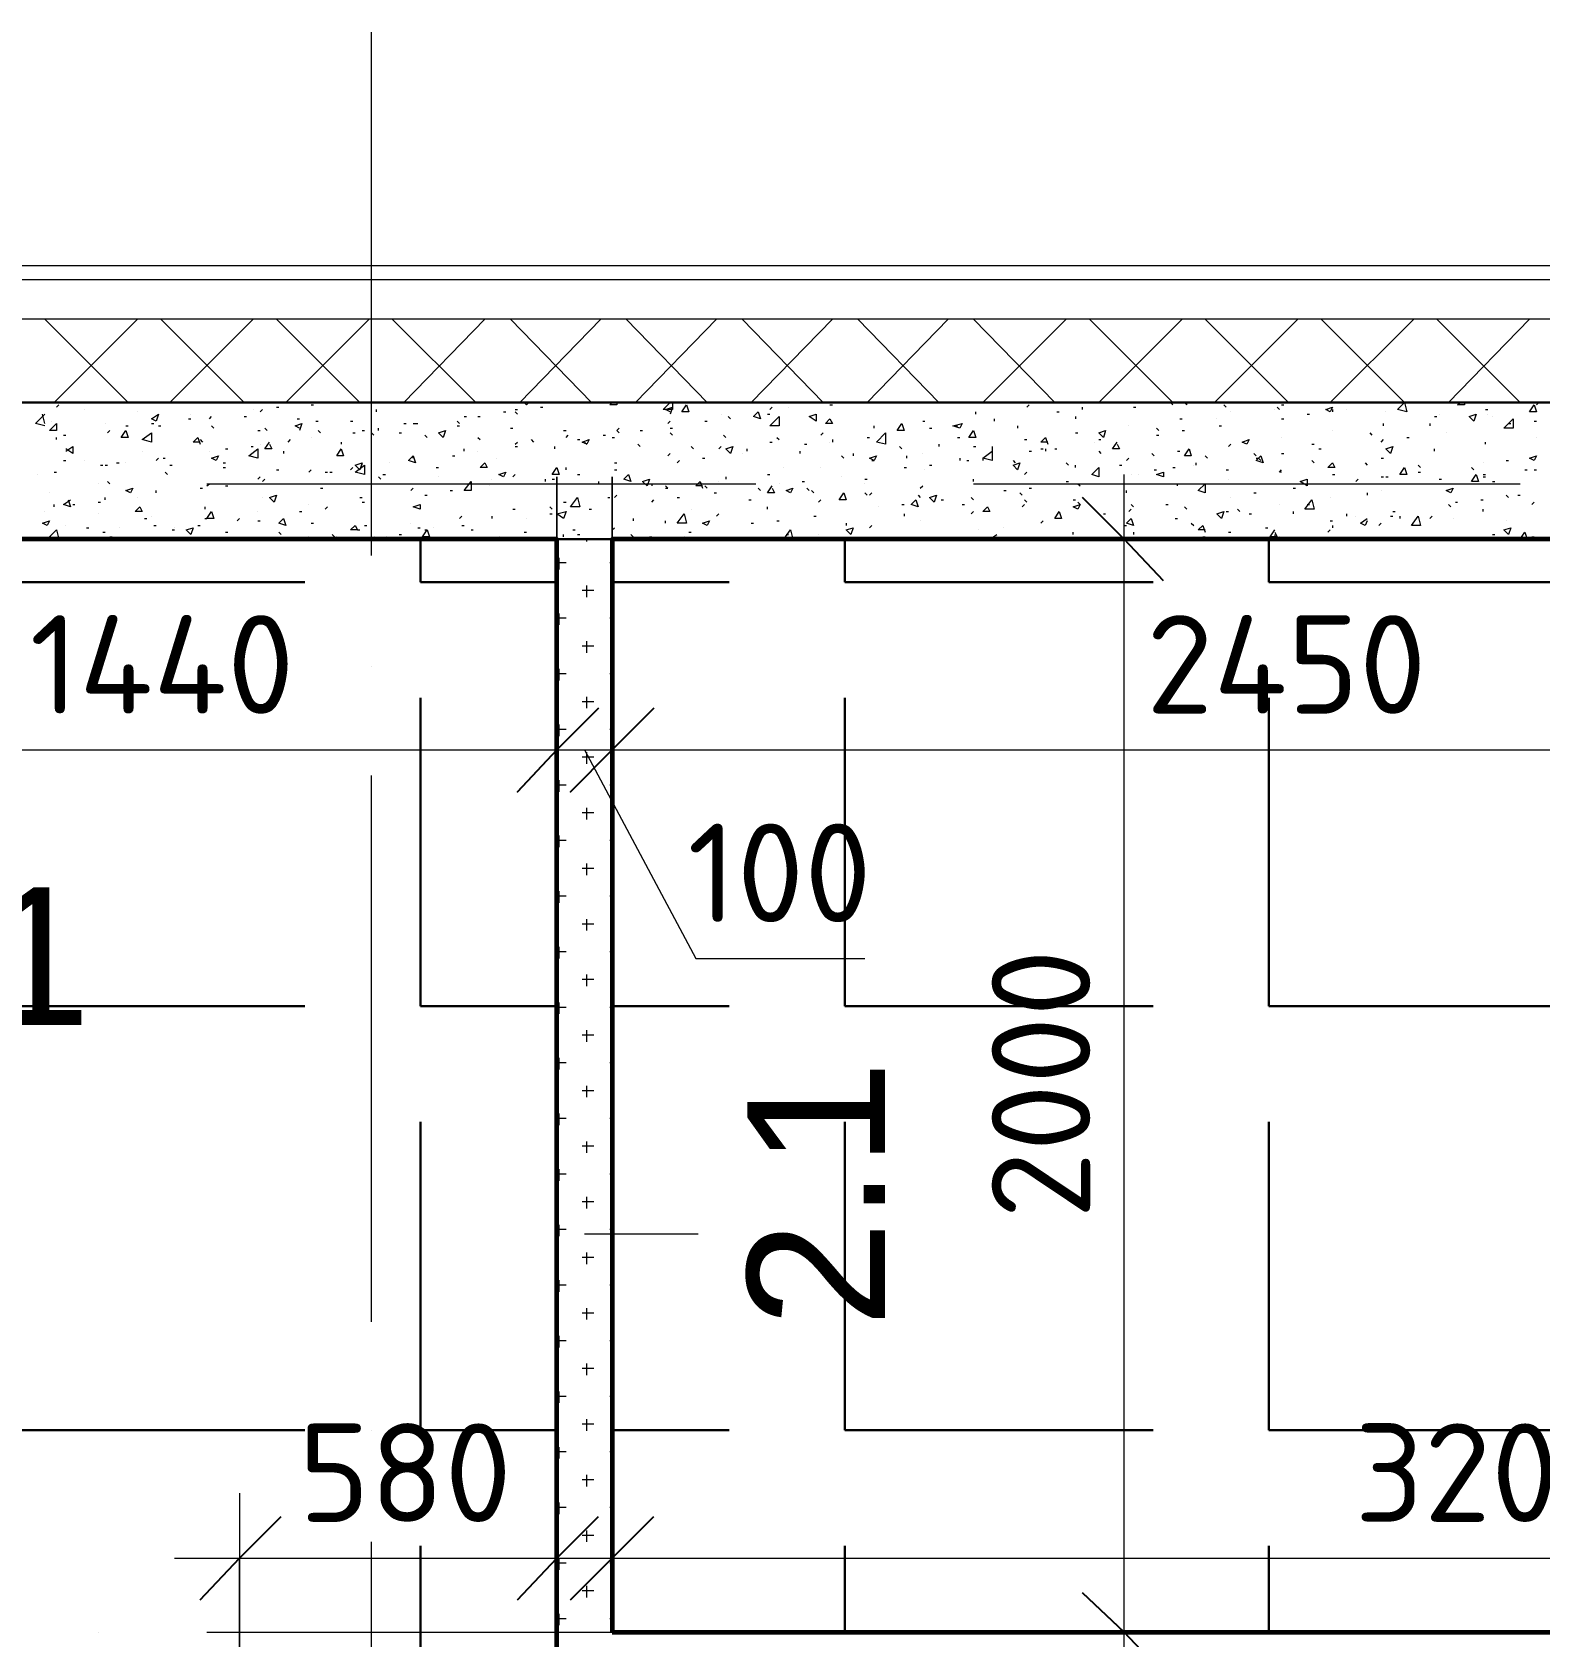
# Model space of a CAD drawing. Header units: millimetres. Extents: x -84737 to 172119, y -43083 to 59399.
# Drawn here: x 46586 to 49342, y 54672 to 57605 of the extents above; entities that cross this region are included whole.
import ezdxf

# ---------------------------------------------------------------- set-up
doc = ezdxf.new("R2010")
doc.units = ezdxf.units.MM
for name, color, linetype, lineweight in [('10) Плитка КР-3 300х300', 40, 'Continuous', 30), ('14) Плитка стены СТ-5.1', 3, 'Continuous', 60), ('4) Плинтус ПЛ-3', 3, 'Continuous', 30)]:
    doc.layers.add(name, color=color, linetype=linetype, lineweight=lineweight)
for name, color, linetype in [('PDF _Марки', 7, 'Continuous'), ('PDF _Оси', 7, 'Continuous'), ('PDF _Размеры-100', 7, 'Continuous'), ('PDF _Стены', 7, 'Continuous'), ('PDF _Текст', 7, 'Continuous')]:
    doc.layers.add(name, color=color, linetype=linetype)
doc.styles.add('PDF GOSTCommon', font='arial.ttf')
doc.styles.add('PDF ISOCPEUR', font='isocpeur.ttf')

msp = doc.modelspace()

# ---------------------------------------------------------------- hatches: boundary and pattern name
at = {"layer": '10) Плитка КР-3 300х300'}
h = msp.add_hatch(dxfattribs=at)
h.set_pattern_fill('ANGLE', color=256, scale=111)
h.set_pattern_definition([(0, (0, 0), (0, 775.335), [563.88, -211.455]), (90, (0, 0), (-775.335, 5e-14), [563.88, -211.455])])
h.paths.add_polyline_path([(50846.7, 49168.5), (50486.9, 49168.5), (50486.9, 49930.4), (49758.8, 49930.4), (49758.8, 49130.4), (49225.4, 49130.4), (49225.4, 49930.4), (48107.8, 49930.4), (48107.8, 49778.1), (47307.8, 49778.1), (47307.8, 48110.2), (50846.7, 48110.2)])
h.paths.add_polyline_path([(50516.5, 54578.5), (47646.4, 54578.5), (47646.4, 53079.9), (50516.5, 53079.9)])
h.paths.add_polyline_path([(50846.7, 56678.2), (47646.4, 56678.2), (47646.4, 54680.1), (50846.7, 54680.1)])
h.paths.add_polyline_path([(47544.8, 56678.2), (42206.8, 56678.2), (42206.8, 55078), (44907.6, 55078), (44903.3, 53079.9), (46964.9, 53079.9), (46964.9, 54057.8), (47544.8, 54057.8)])
h.paths.add_polyline_path([(44806, 54976.4), (42604.7, 54976.4), (42604.7, 54079), (44806, 54079)], flags=17)
h.paths.add_polyline_path([(44806, 53976.5), (42604.7, 53976.5), (42604.7, 53079.9), (44806, 53079.9)], flags=17)

# ---------------------------------------------------------------- linework, layer by layer
for points in [[(42206.8, 56678.2), (42206.8, 55078), (44907.6, 55078), (44903.3, 53079.9), (46964.9, 53079.9), (46964.9, 54057.8), (47544.8, 54057.8), (47544.8, 56678.2)], [(47646.4, 54680.1), (50846.7, 54680.1), (50846.7, 56678.2), (47646.4, 56678.2)]]:
    msp.add_lwpolyline(points, close=True, dxfattribs=at)
at = {"layer": '14) Плитка стены СТ-5.1'}
for points in [[(42206.8, 56678.2), (42206.8, 55078), (44907.6, 55078), (44903.3, 53079.9), (46964.9, 53079.9), (46964.9, 54057.8), (47544.8, 54057.8), (47544.8, 56678.2)], [(47646.4, 54680.1), (50846.7, 54680.1), (50846.7, 56678.2), (47646.4, 56678.2)]]:
    msp.add_lwpolyline(points, close=True, dxfattribs=at)
at = {"layer": '4) Плинтус ПЛ-3'}
msp.add_lwpolyline([(46867.5, 53079.9), (46964.9, 53079.9), (46964.9, 54057.8), (47544.8, 54057.8), (47544.8, 56678.2), (45208.1, 56678.2)], dxfattribs=at)
at = {"layer": 'PDF _Марки', "lineweight": 9}
msp.add_lwpolyline([(47595.6, 55408.2), (47803.1, 55408.2)], dxfattribs=at)
at = {"layer": 'PDF _Оси', "lineweight": 9}
for points in [[(47206.2, 56648.5), (47206.2, 57605.2)], [(46706.7, 56779.7), (46706.7, 56779.7)], [(46905.6, 56779.7), (47908.9, 56779.7)], [(48107.8, 56779.7), (48107.8, 56779.7)], [(48306.8, 56779.7), (49305.8, 56779.7)], [(47206.2, 56445.3), (47206.2, 56445.3)], [(47206.2, 55247.3), (47206.2, 56246.4)], [(47206.2, 55048.4), (47206.2, 55048.4)], [(47206.2, 53846.1), (47206.2, 54845.2)], [(46706.7, 54680.1), (46706.7, 54680.1)], [(46905.6, 54680.1), (47908.9, 54680.1)], [(48107.8, 54680.1), (48107.8, 54680.1)], [(48306.8, 54680.1), (49305.8, 54680.1)]]:
    msp.add_lwpolyline(points, dxfattribs=at)
at = {"layer": 'PDF _Размеры-100', "lineweight": 9}
for points in [[(48582, 52758.2), (48582, 52978.3), (48582, 54578.5), (48582, 54680.1), (48082.4, 54680.1), (48700.5, 54680.1), (48082.4, 54680.1), (48582, 54680.1), (48582, 56796.7)], [(39387.5, 56292.9), (40183.3, 56292.9), (41529.5, 56292.9), (42007.8, 56292.9), (42206.8, 56292.9), (42807.9, 56292.9), (45208.1, 56292.9), (46105.5, 56292.9), (47544.8, 56292.9), (47646.4, 56292.9), (47646.4, 56792.4), (47646.4, 56170.2), (47646.4, 56792.4), (47646.4, 56292.9), (50216, 56292.9)], [(48700.5, 56678.2), (48082.4, 56678.2), (48582, 56678.2)], [(47595.6, 56292.9), (47798.8, 55911.9), (48107.8, 55911.9)], [(47527.9, 54815.5), (50846.7, 54815.5), (50948.3, 54815.5), (50948.3, 55315.1), (50948.3, 54697), (50948.3, 55315.1), (50948.3, 54815.5), (52468, 54815.5)], [(47544.8, 54697), (47544.8, 55315.1), (47544.8, 54815.5)], [(47646.4, 54697), (47646.4, 55315.1), (47646.4, 54815.5)], [(46964.9, 54934.1), (46964.9, 54316), (46964.9, 54815.5)], [(46846.4, 54815.5), (47667.6, 54815.5)]]:
    msp.add_lwpolyline(points, dxfattribs=at)
msp.add_lwpolyline([(47544.8, 56292.9), (47544.8, 56792.4), (47544.8, 56170.2), (47544.8, 56792.4)], close=True, dxfattribs=at)
at = {"layer": 'PDF _Размеры-100', "lineweight": 25}
for points in [[(48653.9, 56602), (48582, 56678.2), (48505.8, 56754.3)], [(46892.9, 54739.4), (46964.9, 54815.5), (47041.1, 54891.7)], [(47472.9, 54739.4), (47544.8, 54815.5), (47621, 54891.7)], [(47570.2, 54739.4), (47646.4, 54815.5), (47722.6, 54891.7)]]:
    msp.add_lwpolyline(points, dxfattribs=at)
for points in [[(47621, 56369.1), (47544.8, 56292.9), (47472.9, 56216.7), (47544.8, 56292.9)], [(47722.6, 56369.1), (47646.4, 56292.9), (47570.2, 56216.7), (47646.4, 56292.9)], [(48505.8, 54752.1), (48582, 54680.1), (48653.9, 54603.9), (48582, 54680.1)]]:
    msp.add_lwpolyline(points, close=True, dxfattribs=at)
at = {"layer": 'PDF _Стены', "lineweight": 18}
for points in [[(50097.4, 56927.9), (50994.9, 56927.9), (50994.9, 57177.7), (50986.4, 57177.7), (45216.6, 57177.7), (45208.1, 57177.7), (45208.1, 56927.9), (46105.5, 56927.9)], [(50994.9, 57152.3), (50986.4, 57152.3), (45216.6, 57152.3), (45208.1, 57152.3)], [(50994.9, 57080.3), (45208.1, 57080.3)], [(47544.8, 56678.2), (47544.8, 54057.8), (46964.9, 54057.8), (46964.9, 53079.9), (46935.3, 53079.9)], [(50846.7, 54769), (50846.7, 54680.1), (47646.4, 54680.1), (47646.4, 56678.2)]]:
    msp.add_lwpolyline(points, dxfattribs=at)
at = {"layer": 'PDF _Стены', "lineweight": 9}
for points in [[(46761.7, 56927.9), (46609.3, 57080.3)], [(46626.2, 56927.9), (46778.6, 57080.3)], [(46973.4, 56927.9), (46821, 57080.3)], [(46837.9, 56927.9), (46990.3, 57080.3)], [(47185, 56927.9), (47032.6, 57080.3)], [(47049.5, 56927.9), (47201.9, 57080.3)], [(47396.7, 56927.9), (47244.3, 57080.3)], [(47265.4, 56927.9), (47413.6, 57080.3)], [(47608.3, 56927.9), (47460.2, 57080.3)], [(47477.1, 56927.9), (47625.3, 57080.3)], [(47820, 56927.9), (47671.8, 57080.3)], [(47688.8, 56927.9), (47836.9, 57080.3)], [(48031.6, 56927.9), (47883.5, 57080.3)], [(47900.4, 56927.9), (48048.6, 57080.3)], [(48243.3, 56927.9), (48095.1, 57080.3)], [(48112.1, 56927.9), (48260.2, 57080.3)], [(48455, 56927.9), (48306.8, 57080.3)], [(48323.7, 56927.9), (48476.1, 57080.3)], [(48670.9, 56927.9), (48518.5, 57080.3)], [(48535.4, 56927.9), (48687.8, 57080.3)], [(48882.5, 56927.9), (48730.1, 57080.3)], [(48747.1, 56927.9), (48899.5, 57080.3)], [(49094.2, 56927.9), (48941.8, 57080.3)], [(48958.7, 56927.9), (49111.1, 57080.3)], [(49305.8, 56927.9), (49153.4, 57080.3)], [(49174.6, 56927.9), (49322.8, 57080.3)], [(46630.5, 56919.4), (46634.7, 56923.7)], [(46681.3, 56915.2), (46681.3, 56915.2)], [(46990.3, 56915.2), (46990.3, 56915.2)], [(47003, 56911), (47007.2, 56915.2)], [(47032.6, 56919.4), (47036.9, 56919.4)], [(47096.1, 56923.7), (47100.3, 56923.7)], [(47214.6, 56915.2), (47214.6, 56911)], [(47468.6, 56915.2), (47472.9, 56915.2)], [(47485.6, 56927.9), (47489.8, 56923.7), (47494, 56927.9)], [(47515.2, 56919.4), (47519.4, 56919.4)], [(47566, 56927.9), (47566, 56927.9)], [(47578.7, 56927.9), (47578.7, 56927.9)], [(47654.9, 56927.9), (47654.9, 56923.7), (47642.2, 56923.7), (47646.4, 56927.9)], [(47756.5, 56927.9), (47756.5, 56915.2), (47739.6, 56915.2), (47752.3, 56927.9)], [(47752.3, 56911), (47743.8, 56915.2), (47756.5, 56919.4), (47752.3, 56906.7)], [(47934.3, 56915.2), (47938.5, 56919.4)], [(47968.2, 56919.4), (47968.2, 56919.4)], [(48044.3, 56923.7), (48048.6, 56923.7)], [(48404.2, 56919.4), (48408.4, 56923.7)], [(48505.8, 56915.2), (48505.8, 56919.4)], [(48573.5, 56927.9), (48577.7, 56927.9)], [(48598.9, 56919.4), (48603.1, 56919.4)], [(48666.6, 56927.9), (48670.9, 56923.7)], [(48692, 56927.9), (48696.3, 56923.7), (48696.3, 56927.9)], [(48764, 56923.7), (48768.2, 56919.4)], [(48857.1, 56915.2), (48857.1, 56915.2)], [(48861.4, 56919.4), (48865.6, 56915.2)], [(48869.8, 56923.7), (48874.1, 56923.7)], [(48963, 56915.2), (48963, 56911)], [(48988.3, 56915.2), (48988.3, 56915.2)], [(49204.2, 56927.9), (49204.2, 56923.7), (49191.5, 56923.7), (49195.8, 56927.9)], [(49242.3, 56915.2), (49246.6, 56915.2)], [(49335.5, 56923.7), (49339.7, 56927.9)], [(46609.3, 56885.6), (46592.4, 56889.8), (46609.3, 56906.7)], [(46609.3, 56889.8), (46605.1, 56906.7)], [(46622, 56894), (46622, 56894)], [(46719.4, 56889.8), (46719.4, 56889.8)], [(46757.5, 56885.6), (46761.7, 56885.6)], [(46778.6, 56911), (46778.6, 56911)], [(46804, 56889.8), (46808.3, 56889.8)], [(46816.7, 56885.6), (46816.7, 56885.6)], [(46816.7, 56885.6), (46821, 56885.6)], [(46871.8, 56898.3), (46876, 56898.3)], [(46876, 56906.7), (46876, 56906.7)], [(46909.9, 56898.3), (46914.1, 56902.5)], [(46914.1, 56885.6), (46918.3, 56881.3)], [(46973.4, 56902.5), (46977.6, 56902.5)], [(47074.9, 56881.3), (47066.5, 56885.6), (47079.2, 56889.8), (47074.9, 56877.1)], [(47070.7, 56898.3), (47074.9, 56898.3)], [(47104.6, 56894), (47108.8, 56894)], [(47168.1, 56894), (47172.3, 56894)], [(47265.4, 56889.8), (47269.7, 56889.8)], [(47282.4, 56889.8), (47286.6, 56889.8), (47290.8, 56889.8)], [(47362.8, 56894), (47367, 56889.8)], [(47362.8, 56885.6), (47367, 56885.6)], [(47375.5, 56902.5), (47379.7, 56902.5)], [(47400.9, 56902.5), (47405.1, 56902.5)], [(47447.5, 56911), (47451.7, 56911)], [(47468.6, 56911), (47472.9, 56906.7)], [(47748, 56889.8), (47752.3, 56894)], [(47815.8, 56894), (47820, 56894)], [(47845.4, 56906.7), (47845.4, 56906.7)], [(47858.1, 56902.5), (47862.3, 56898.3)], [(47862.3, 56898.3), (47862.3, 56898.3)], [(47930.1, 56906.7), (47934.3, 56906.7)], [(48124.8, 56881.3), (48124.8, 56885.6)], [(48213.7, 56894), (48217.9, 56894)], [(48272.9, 56885.6), (48277.2, 56885.6)], [(48311, 56906.7), (48311, 56911)], [(48344.9, 56894), (48344.9, 56898.3)], [(48387.2, 56885.6), (48387.2, 56881.3)], [(48459.2, 56911), (48463.4, 56911)], [(48493.1, 56902.5), (48493.1, 56898.3)], [(48590.4, 56885.6), (48590.4, 56885.6)], [(48683.6, 56898.3), (48687.8, 56898.3)], [(48751.3, 56898.3), (48751.3, 56898.3)], [(48755.5, 56885.6), (48759.8, 56885.6)], [(48776.7, 56911), (48776.7, 56911)], [(48869.8, 56898.3), (48874.1, 56898.3)], [(48916.4, 56906.7), (48920.6, 56906.7)], [(49056.1, 56885.6), (49056.1, 56889.8)], [(49060.3, 56911), (49060.3, 56911)], [(49140.7, 56889.8), (49140.7, 56885.6)], [(49149.2, 56902.5), (49153.4, 56902.5)], [(49157.7, 56906.7), (49157.7, 56906.7)], [(49246.6, 56906.7), (49246.6, 56906.7)], [(49255, 56902.5), (49255, 56902.5)], [(49284.7, 56889.8), (49288.9, 56889.8)], [(49331.2, 56894), (49335.5, 56894)], [(46630.5, 56860.2), (46630.5, 56864.4)], [(46643.2, 56868.6), (46647.4, 56868.6)], [(46723.6, 56872.9), (46727.8, 56877.1)], [(46892.9, 56855.9), (46880.2, 56855.9), (46888.7, 56864.4), (46892.9, 56851.7)], [(46892.9, 56860.2), (46897.2, 56855.9)], [(46998.8, 56877.1), (47003, 56877.1)], [(47011.5, 56881.3), (47015.7, 56877.1)], [(47019.9, 56851.7), (47024.2, 56843.2), (47011.5, 56843.2), (47019.9, 56855.9)], [(47053.8, 56855.9), (47058, 56860.2)], [(47096.1, 56864.4), (47096.1, 56864.4)], [(47108.8, 56877.1), (47113, 56872.9)], [(47151.1, 56855.9), (47151.1, 56851.7)], [(47172.3, 56872.9), (47176.5, 56872.9)], [(47189.2, 56877.1), (47193.5, 56877.1)], [(47206.2, 56872.9), (47210.4, 56868.6)], [(47218.9, 56877.1), (47218.9, 56881.3)], [(47257, 56872.9), (47261.2, 56872.9)], [(47303.5, 56868.6), (47307.8, 56864.4)], [(47400.9, 56864.4), (47405.1, 56860.2)], [(47460.2, 56881.3), (47464.4, 56881.3)], [(47468.6, 56851.7), (47472.9, 56855.9)], [(47498.3, 56860.2), (47502.5, 56855.9)], [(47557.5, 56877.1), (47561.8, 56877.1)], [(47561.8, 56864.4), (47566, 56868.6)], [(47582.9, 56860.2), (47587.2, 56860.2)], [(47595.6, 56855.9), (47599.9, 56851.7)], [(47629.5, 56868.6), (47633.7, 56868.6)], [(47646.4, 56864.4), (47650.7, 56864.4)], [(47659.1, 56872.9), (47654.9, 56877.1), (47659.1, 56881.3)], [(47697.2, 56877.1), (47701.5, 56877.1)], [(47752.3, 56881.3), (47756.5, 56881.3)], [(47752.3, 56872.9), (47756.5, 56868.6)], [(47849.6, 56868.6), (47853.9, 56864.4)], [(47934.3, 56855.9), (47938.5, 56855.9)], [(47947, 56864.4), (47951.2, 56860.2)], [(48027.4, 56868.6), (48031.6, 56872.9)], [(48044.3, 56855.9), (48044.3, 56855.9)], [(48048.6, 56860.2), (48048.6, 56855.9)], [(48112.1, 56864.4), (48116.3, 56864.4)], [(48226.4, 56881.3), (48230.6, 56881.3)], [(48277.2, 56864.4), (48281.4, 56864.4)], [(48399.9, 56860.2), (48404.2, 56860.2)], [(48442.3, 56855.9), (48429.6, 56855.9), (48438, 56864.4), (48442.3, 56851.7)], [(48493.1, 56872.9), (48497.3, 56872.9)], [(48526.9, 56855.9), (48526.9, 56855.9)], [(48535.4, 56860.2), (48539.6, 56860.2)], [(48569.3, 56851.7), (48573.5, 56843.2), (48560.8, 56843.2), (48569.3, 56855.9)], [(48641.2, 56881.3), (48645.5, 56877.1)], [(48641.2, 56868.6), (48645.5, 56868.6)], [(48687.8, 56877.1), (48692, 56877.1)], [(48869.8, 56864.4), (48869.8, 56864.4)], [(48963, 56877.1), (48963, 56877.1)], [(49030.7, 56872.9), (49034.9, 56868.6)], [(49051.8, 56855.9), (49056.1, 56860.2)], [(49098.4, 56864.4), (49102.6, 56864.4)], [(49170.4, 56872.9), (49170.4, 56872.9)], [(49242.3, 56851.7), (49242.3, 56855.9)], [(49335.5, 56864.4), (49335.5, 56864.4)], [(46647.4, 56839), (46660.1, 56847.5), (46660.1, 56834.8), (46647.4, 56843.2)], [(46787.1, 56839), (46787.1, 56839)], [(46812.5, 56822.1), (46816.7, 56826.3)], [(46825.2, 56826.3), (46829.4, 56826.3)], [(46909.9, 56839), (46909.9, 56839)], [(46939.5, 56843.2), (46943.7, 56843.2)], [(46986.1, 56847.5), (46990.3, 56847.5)], [(47003, 56851.7), (47003, 56851.7)], [(47045.3, 56839), (47045.3, 56834.8)], [(47282.4, 56826.3), (47282.4, 56830.5)], [(47354.3, 56830.5), (47358.6, 56830.5)], [(47375.5, 56839), (47375.5, 56843.2)], [(47400.9, 56839), (47400.9, 56839)], [(47434.8, 56826.3), (47434.8, 56826.3)], [(47468.6, 56847.5), (47472.9, 56847.5)], [(47540.6, 56847.5), (47540.6, 56843.2)], [(47693, 56851.7), (47697.2, 56847.5)], [(47748, 56830.5), (47752.3, 56834.8)], [(47790.4, 56847.5), (47794.6, 56843.2)], [(47811.5, 56826.3), (47815.8, 56826.3)], [(47841.2, 56843.2), (47845.4, 56847.5)], [(47883.5, 56834.8), (47883.5, 56834.8)], [(47892, 56843.2), (47892, 56839)], [(47989.3, 56839), (47989.3, 56834.8)], [(47997.8, 56851.7), (48002, 56851.7)], [(48065.5, 56830.5), (48069.7, 56826.3)], [(48086.7, 56834.8), (48086.7, 56830.5)], [(48171.3, 56847.5), (48175.6, 56843.2)], [(48184, 56830.5), (48184, 56826.3)], [(48213.7, 56834.8), (48213.7, 56834.8)], [(48243.3, 56851.7), (48243.3, 56847.5)], [(48281.4, 56826.3), (48281.4, 56822.1)], [(48306.8, 56847.5), (48311, 56847.5)], [(48340.7, 56847.5), (48340.7, 56843.2), (48340.7, 56822.1), (48323.7, 56826.3), (48340.7, 56839)], [(48323.7, 56826.3), (48323.7, 56822.1)], [(48408.4, 56839), (48412.6, 56839)], [(48429.6, 56843.2), (48433.8, 56843.2)], [(48438, 56843.2), (48438, 56839)], [(48455, 56843.2), (48459.2, 56843.2)], [(48535.4, 56839), (48539.6, 56834.8)], [(48586.2, 56822.1), (48590.4, 56826.3)], [(48632.8, 56834.8), (48637, 56830.5)], [(48679.3, 56839), (48683.6, 56839)], [(48730.1, 56830.5), (48734.4, 56826.3)], [(48772.5, 56847.5), (48776.7, 56851.7)], [(48819, 56834.8), (48823.3, 56830.5)], [(48823.3, 56826.3), (48827.5, 56826.3), (48831.7, 56822.1)], [(48869.8, 56834.8), (48874.1, 56834.8)], [(48924.9, 56851.7), (48929.1, 56851.7)], [(48937.6, 56843.2), (48941.8, 56843.2)], [(49051.8, 56826.3), (49056.1, 56826.3)], [(49149.2, 56839), (49149.2, 56843.2)], [(46596.6, 56796.7), (46596.6, 56796.7)], [(46626.2, 56800.9), (46630.5, 56800.9)], [(46643.2, 56822.1), (46647.4, 56822.1)], [(46681.3, 56822.1), (46681.3, 56822.1)], [(46710.9, 56813.6), (46715.1, 56813.6)], [(46719.4, 56813.6), (46723.6, 56813.6)], [(46740.5, 56817.8), (46744.8, 56817.8)], [(46757.5, 56817.8), (46757.5, 56817.8)], [(46829.4, 56800.9), (46833.7, 56796.7)], [(46837.9, 56813.6), (46842.1, 56813.6)], [(46935.3, 56817.8), (46939.5, 56817.8)], [(46935.3, 56809.4), (46939.5, 56809.4)], [(47032.6, 56805.1), (47036.9, 56805.1)], [(47091.9, 56800.9), (47096.1, 56805.1)], [(47121.5, 56800.9), (47125.7, 56800.9)], [(47130, 56800.9), (47134.2, 56800.9)], [(47168.1, 56805.1), (47172.3, 56809.4)], [(47189.2, 56813.6), (47189.2, 56817.8)], [(47227.3, 56796.7), (47231.6, 56796.7)], [(47240, 56817.8), (47240, 56817.8)], [(47324.7, 56809.4), (47328.9, 56809.4)], [(47464.4, 56792.4), (47468.6, 56796.7)], [(47561.8, 56805.1), (47561.8, 56809.4)], [(47582.9, 56796.7), (47587.2, 56796.7)], [(47650.7, 56817.8), (47654.9, 56817.8)], [(47650.7, 56805.1), (47654.9, 56805.1)], [(47765, 56817.8), (47769.2, 56822.1)], [(47930.1, 56796.7), (47934.3, 56796.7)], [(47959.7, 56809.4), (47959.7, 56809.4)], [(48027.4, 56809.4), (48027.4, 56809.4)], [(48120.5, 56822.1), (48124.8, 56822.1)], [(48179.8, 56809.4), (48184, 56809.4)], [(48217.9, 56805.1), (48217.9, 56805.1)], [(48226.4, 56813.6), (48230.6, 56813.6)], [(48294.1, 56822.1), (48298.3, 56822.1)], [(48378.8, 56822.1), (48383, 56817.8)], [(48399.9, 56796.7), (48404.2, 56800.9)], [(48476.1, 56817.8), (48480.4, 56813.6)], [(48493.1, 56809.4), (48493.1, 56813.6)], [(48573.5, 56813.6), (48577.7, 56813.6)], [(48594.7, 56796.7), (48594.7, 56796.7)], [(48607.4, 56796.7), (48607.4, 56796.7)], [(48637, 56805.1), (48641.2, 56805.1)], [(48670.9, 56809.4), (48675.1, 56809.4)], [(48709, 56813.6), (48709, 56813.6)], [(48713.2, 56817.8), (48713.2, 56813.6)], [(48768.2, 56805.1), (48772.5, 56805.1)], [(48869.8, 56800.9), (48865.6, 56800.9), (48869.8, 56805.1)], [(48924.9, 56822.1), (48929.1, 56817.8)], [(48958.7, 56813.6), (48963, 56817.8)], [(48963, 56796.7), (48967.2, 56796.7)], [(49022.2, 56817.8), (49026.4, 56813.6)], [(49119.6, 56813.6), (49123.8, 56809.4)], [(49119.6, 56800.9), (49123.8, 56800.9)], [(49216.9, 56809.4), (49221.2, 56805.1)], [(49238.1, 56817.8), (49238.1, 56817.8)], [(49238.1, 56796.7), (49242.3, 56796.7)], [(49280.4, 56822.1), (49284.7, 56822.1)], [(49314.3, 56805.1), (49318.5, 56805.1)], [(49331.2, 56805.1), (49335.5, 56805.1)], [(46723.6, 56784), (46727.8, 56779.7)], [(46812.5, 56762.8), (46812.5, 56767)], [(46892.9, 56771.3), (46897.2, 56771.3)], [(46905.6, 56775.5), (46909.9, 56779.7)], [(46939.5, 56775.5), (46943.7, 56775.5)], [(46998.8, 56788.2), (47003, 56792.4)], [(47007.2, 56784), (47011.5, 56788.2)], [(47113, 56771.3), (47117.3, 56771.3)], [(47218.9, 56792.4), (47223.1, 56788.2)], [(47278.1, 56767), (47282.4, 56771.3)], [(47328.9, 56792.4), (47328.9, 56792.4)], [(47350.1, 56767), (47354.3, 56767)], [(47371.3, 56779.7), (47375.5, 56779.7)], [(47422.1, 56775.5), (47422.1, 56775.5)], [(47426.3, 56788.2), (47426.3, 56788.2)], [(47523.7, 56788.2), (47523.7, 56784)], [(47536.4, 56788.2), (47540.6, 56788.2)], [(47621, 56784), (47621, 56779.7)], [(47718.4, 56779.7), (47718.4, 56775.5)], [(47743.8, 56771.3), (47748, 56771.3), (47743.8, 56775.5)], [(47811.5, 56775.5), (47798.8, 56775.5), (47807.3, 56784), (47811.5, 56771.3)], [(47815.8, 56775.5), (47820, 56771.3)], [(47841.2, 56784), (47841.2, 56784)], [(47853.9, 56792.4), (47853.9, 56788.2)], [(47913.1, 56771.3), (47917.4, 56767)], [(47938.5, 56771.3), (47942.8, 56762.8), (47930.1, 56762.8), (47938.5, 56775.5)], [(47951.2, 56779.7), (47951.2, 56779.7)], [(47993.6, 56784), (47997.8, 56784)], [(48002, 56771.3), (48006.3, 56767)], [(48010.5, 56767), (48014.7, 56762.8)], [(48065.5, 56792.4), (48065.5, 56792.4)], [(48107.8, 56788.2), (48112.1, 56788.2)], [(48209.4, 56771.3), (48213.7, 56775.5)], [(48306.8, 56784), (48306.8, 56788.2)], [(48361.8, 56767), (48366.1, 56767)], [(48408.4, 56771.3), (48412.6, 56771.3)], [(48476.1, 56784), (48480.4, 56784)], [(48497.3, 56779.7), (48501.5, 56775.5)], [(48586.2, 56762.8), (48586.2, 56767)], [(48679.3, 56775.5), (48679.3, 56779.7)], [(48772.5, 56788.2), (48772.5, 56788.2)], [(48891, 56771.3), (48895.2, 56771.3)], [(49005.3, 56784), (49009.5, 56788.2)], [(49051.8, 56792.4), (49056.1, 56792.4)], [(49051.8, 56767), (49051.8, 56767)], [(49060.3, 56792.4), (49064.5, 56792.4)], [(49132.3, 56779.7), (49132.3, 56779.7)], [(49145, 56779.7), (49149.2, 56779.7)], [(49157.7, 56788.2), (49161.9, 56788.2)], [(49238.1, 56792.4), (49242.3, 56792.4)], [(49255, 56784), (49259.3, 56784)], [(46617.8, 56762.8), (46617.8, 56762.8)], [(46626.2, 56737.4), (46626.2, 56741.6)], [(46651.6, 56750.1), (46655.9, 56737.4), (46643.2, 56741.6), (46655.9, 56750.1)], [(46660.1, 56741.6), (46664.3, 56741.6)], [(46706.7, 56745.9), (46710.9, 56745.9)], [(46719.4, 56750.1), (46719.4, 56754.3)], [(46778.6, 56754.3), (46778.6, 56754.3)], [(46901.4, 56737.4), (46901.4, 56733.2)], [(47007.2, 56754.3), (47007.2, 56754.3)], [(47091.9, 56741.6), (47091.9, 56741.6)], [(47121.5, 56733.2), (47125.7, 56737.4)], [(47185, 56754.3), (47189.2, 56754.3)], [(47189.2, 56745.9), (47193.5, 56745.9)], [(47303.5, 56758.6), (47307.8, 56758.6)], [(47532.1, 56737.4), (47536.4, 56733.2)], [(47557.5, 56745.9), (47561.8, 56745.9)], [(47638, 56754.3), (47642.2, 56754.3)], [(47650.7, 56754.3), (47654.9, 56758.6)], [(47718.4, 56745.9), (47722.6, 56750.1)], [(47765, 56754.3), (47769.2, 56754.3)], [(47832.7, 56762.8), (47836.9, 56762.8)], [(47896.2, 56750.1), (47900.4, 56750.1)], [(47930.1, 56733.2), (47930.1, 56737.4)], [(48023.2, 56745.9), (48027.4, 56750.1)], [(48107.8, 56762.8), (48112.1, 56758.6)], [(48116.3, 56758.6), (48120.5, 56762.8)], [(48133.2, 56737.4), (48133.2, 56737.4)], [(48175.6, 56741.6), (48179.8, 56741.6)], [(48205.2, 56758.6), (48209.4, 56754.3)], [(48247.5, 56750.1), (48251.8, 56750.1)], [(48285.6, 56741.6), (48289.9, 56741.6)], [(48302.6, 56754.3), (48306.8, 56750.1)], [(48391.5, 56762.8), (48395.7, 56758.6)], [(48395.7, 56737.4), (48399.9, 56741.6)], [(48399.9, 56750.1), (48404.2, 56745.9)], [(48488.8, 56750.1), (48493.1, 56750.1)], [(48497.3, 56745.9), (48501.5, 56741.6)], [(48594.7, 56741.6), (48598.9, 56737.4)], [(48658.2, 56741.6), (48662.4, 56741.6)], [(48692, 56737.4), (48696.3, 56733.2)], [(48776.7, 56754.3), (48776.7, 56754.3)], [(48819, 56762.8), (48823.3, 56762.8)], [(48865.6, 56741.6), (48865.6, 56741.6)], [(48916.4, 56741.6), (48920.6, 56741.6)], [(48958.7, 56754.3), (48958.7, 56754.3)], [(49026.4, 56762.8), (49026.4, 56758.6)], [(49174.6, 56741.6), (49178.8, 56737.4)], [(49187.3, 56745.9), (49191.5, 56745.9)], [(49233.9, 56750.1), (49238.1, 56750.1)], [(49280.4, 56758.6), (49284.7, 56754.3)], [(49301.6, 56758.6), (49305.8, 56758.6)], [(49327, 56741.6), (49331.2, 56745.9)], [(46609.3, 56728.9), (46609.3, 56728.9)], [(46706.7, 56724.7), (46706.7, 56724.7)], [(46791.3, 56716.2), (46795.6, 56716.2)], [(46804, 56720.5), (46804, 56720.5)], [(46901.4, 56716.2), (46905.6, 56716.2)], [(46905.6, 56716.2), (46905.6, 56716.2)], [(46960.7, 56712), (46964.9, 56716.2)], [(46998.8, 56728.9), (46998.8, 56728.9)], [(46998.8, 56712), (47003, 56712)], [(47074.9, 56728.9), (47079.2, 56728.9)], [(47096.1, 56707.8), (47100.3, 56707.8)], [(47278.1, 56707.8), (47278.1, 56707.8)], [(47367, 56716.2), (47371.3, 56720.5)], [(47426.3, 56720.5), (47426.3, 56716.2)], [(47464.4, 56733.2), (47468.6, 56733.2)], [(47489.8, 56716.2), (47489.8, 56716.2)], [(47532.1, 56724.7), (47536.4, 56724.7)], [(47604.1, 56733.2), (47608.3, 56733.2)], [(47684.5, 56716.2), (47684.5, 56712)], [(47743.8, 56707.8), (47743.8, 56712)], [(47790.4, 56733.2), (47790.4, 56733.2)], [(47836.9, 56720.5), (47841.2, 56724.7)], [(47900.4, 56707.8), (47904.7, 56707.8)], [(47947, 56712), (47951.2, 56712)], [(48014.7, 56720.5), (48018.9, 56720.5)], [(48074, 56707.8), (48074, 56703.5)], [(48179.8, 56724.7), (48179.8, 56720.5)], [(48209.4, 56712), (48209.4, 56712)], [(48302.6, 56724.7), (48306.8, 56728.9)], [(48429.6, 56707.8), (48433.8, 56712)], [(48543.9, 56724.7), (48548.1, 56724.7)], [(48590.4, 56728.9), (48594.7, 56733.2)], [(48675.1, 56716.2), (48679.3, 56716.2)], [(48704.7, 56707.8), (48709, 56703.5)], [(48768.2, 56728.9), (48772.5, 56728.9)], [(48789.4, 56733.2), (48793.6, 56728.9)], [(48810.6, 56724.7), (48814.8, 56724.7)], [(48891, 56728.9), (48891, 56724.7)], [(48958.7, 56712), (48963, 56712)], [(48988.3, 56724.7), (48988.3, 56720.5)], [(49005.3, 56720.5), (49005.3, 56720.5)], [(49026.4, 56712), (49022.2, 56703.5), (49013.7, 56707.8), (49026.4, 56716.2)], [(49047.6, 56703.5), (49051.8, 56707.8)], [(49068.8, 56720.5), (49073, 56720.5)], [(49073, 56728.9), (49077.2, 56728.9)], [(49085.7, 56720.5), (49085.7, 56716.2)], [(49140.7, 56716.2), (49145, 56720.5)], [(49183.1, 56716.2), (49183.1, 56716.2)], [(49238.1, 56728.9), (49238.1, 56733.2)], [(49280.4, 56712), (49280.4, 56712)], [(46622, 56678.2), (46626.2, 56678.2)], [(46647.4, 56703.5), (46647.4, 56703.5)], [(46685.5, 56699.3), (46689.7, 56699.3)], [(46715.1, 56690.9), (46719.4, 56690.9)], [(46727.8, 56682.4), (46732.1, 56682.4)], [(46744.8, 56699.3), (46744.8, 56699.3)], [(46808.3, 56703.5), (46812.5, 56703.5)], [(46842.1, 56695.1), (46846.4, 56695.1)], [(46846.4, 56699.3), (46846.4, 56699.3)], [(46888.7, 56703.5), (46892.9, 56703.5)], [(46939.5, 56690.9), (46943.7, 56690.9)], [(47036.9, 56690.9), (47041.1, 56686.6)], [(47087.6, 56678.2), (47091.9, 56682.4)], [(47130, 56678.2), (47142.7, 56682.4), (47142.7, 56678.2)], [(47130, 56678.2), (47130, 56678.2)], [(47134.2, 56686.6), (47138.4, 56682.4)], [(47180.8, 56695.1), (47185, 56695.1)], [(47193.5, 56703.5), (47197.7, 56703.5)], [(47210.4, 56682.4), (47214.6, 56678.2)], [(47231.6, 56682.4), (47235.8, 56678.2)], [(47257, 56686.6), (47261.2, 56686.6)], [(47290.8, 56699.3), (47295.1, 56699.3)], [(47303.5, 56695.1), (47307.8, 56695.1)], [(47320.5, 56699.3), (47320.5, 56699.3)], [(47371.3, 56703.5), (47375.5, 56703.5)], [(47388.2, 56695.1), (47392.4, 56695.1)], [(47439, 56678.2), (47439, 56682.4), (47443.2, 56678.2)], [(47468.6, 56678.2), (47468.6, 56678.2)], [(47485.6, 56690.9), (47489.8, 56690.9)], [(47557.5, 56682.4), (47557.5, 56686.6)], [(47574.5, 56695.1), (47578.7, 56695.1)], [(47582.9, 56686.6), (47587.2, 56686.6)], [(47599.9, 56673.9), (47599.9, 56678.2)], [(47646.4, 56695.1), (47650.7, 56699.3)], [(47680.3, 56686.6), (47684.5, 56682.4)], [(47714.2, 56682.4), (47718.4, 56682.4)], [(47777.7, 56682.4), (47781.9, 56678.2)], [(47786.1, 56690.9), (47790.4, 56690.9)], [(47959.7, 56678.2), (47972.4, 56695.1), (47976.6, 56678.2)], [(47963.9, 56686.6), (47968.2, 56686.6)], [(48023.2, 56686.6), (48023.2, 56686.6)], [(48116.3, 56699.3), (48120.5, 56703.5)], [(48196.7, 56678.2), (48201, 56678.2)], [(48315.3, 56695.1), (48315.3, 56695.1)], [(48336.4, 56678.2), (48349.1, 56686.6)], [(48336.4, 56678.2), (48336.4, 56678.2)], [(48344.9, 56678.2), (48349.1, 56682.4)], [(48361.8, 56699.3), (48361.8, 56699.3)], [(48395.7, 56678.2), (48395.7, 56678.2)], [(48488.8, 56686.6), (48488.8, 56690.9)], [(48582, 56703.5), (48586.2, 56703.5)], [(48598.9, 56690.9), (48598.9, 56686.6)], [(48730.1, 56695.1), (48717.4, 56695.1), (48725.9, 56703.5), (48730.1, 56690.9)], [(48725.9, 56682.4), (48730.1, 56682.4)], [(48772.5, 56690.9), (48776.7, 56690.9)], [(48840.2, 56699.3), (48844.4, 56699.3)], [(48857.1, 56690.9), (48861.4, 56682.4), (48848.7, 56682.4), (48857.1, 56695.1)], [(48857.1, 56686.6), (48857.1, 56682.4)], [(48861.4, 56678.2), (48865.6, 56682.4)], [(48954.5, 56690.9), (48958.7, 56695.1)], [(48963, 56703.5), (48963, 56699.3)], [(49255, 56686.6), (49259.3, 56686.6)], [(49305.8, 56678.2), (49314.3, 56690.9), (49318.5, 56678.2)], [(49327, 56682.4), (49331.2, 56682.4)], [(47544.8, 56635.8), (47561.8, 56635.8)], [(47549.1, 56623.1), (47549.1, 56644.3)], [(47642.2, 56635.8), (47646.4, 56635.8)], [(47599.9, 56572.3), (47599.9, 56593.5)], [(47591.4, 56585), (47612.6, 56585)], [(47544.8, 56534.2), (47561.8, 56534.2)], [(47549.1, 56521.5), (47549.1, 56542.7)], [(47642.2, 56534.2), (47646.4, 56534.2)], [(47591.4, 56483.4), (47612.6, 56483.4)], [(47599.9, 56470.7), (47599.9, 56491.9)], [(47544.8, 56432.6), (47561.8, 56432.6)], [(47549.1, 56419.9), (47549.1, 56441.1)], [(47642.2, 56432.6), (47646.4, 56432.6)], [(47599.9, 56369.1), (47599.9, 56390.3)], [(47591.4, 56381.8), (47612.6, 56381.8)], [(47544.8, 56331), (47561.8, 56331)], [(47549.1, 56318.3), (47549.1, 56339.5)], [(47642.2, 56331), (47646.4, 56331)], [(47591.4, 56280.2), (47612.6, 56280.2)], [(47599.9, 56267.5), (47599.9, 56288.7)], [(47549.1, 56216.7), (47549.1, 56237.9)], [(47544.8, 56229.4), (47561.8, 56229.4)], [(47642.2, 56229.4), (47646.4, 56229.4)], [(47591.4, 56178.6), (47612.6, 56178.6)], [(47599.9, 56165.9), (47599.9, 56187.1)], [(47544.8, 56127.8), (47561.8, 56127.8)], [(47549.1, 56115.1), (47549.1, 56136.3)], [(47642.2, 56127.8), (47646.4, 56127.8)], [(47591.4, 56077), (47612.6, 56077)], [(47599.9, 56064.3), (47599.9, 56085.5)], [(47549.1, 56013.5), (47549.1, 56034.7)], [(47544.8, 56026.2), (47561.8, 56026.2)], [(47642.2, 56026.2), (47646.4, 56026.2)], [(47591.4, 55975.4), (47612.6, 55975.4)], [(47599.9, 55962.7), (47599.9, 55983.9)], [(47544.8, 55924.6), (47561.8, 55924.6)], [(47549.1, 55911.9), (47549.1, 55933.1)], [(47642.2, 55924.6), (47646.4, 55924.6)], [(47591.4, 55873.8), (47612.6, 55873.8)], [(47599.9, 55861.1), (47599.9, 55882.3)], [(47549.1, 55810.3), (47549.1, 55831.5)], [(47544.8, 55823), (47561.8, 55823)], [(47642.2, 55823), (47646.4, 55823)], [(47591.4, 55772.2), (47612.6, 55772.2)], [(47599.9, 55759.5), (47599.9, 55780.7)], [(47544.8, 55721.5), (47561.8, 55721.5)], [(47549.1, 55708.8), (47549.1, 55729.9)], [(47642.2, 55721.5), (47646.4, 55721.5)], [(47591.4, 55670.7), (47612.6, 55670.7)], [(47599.9, 55658), (47599.9, 55679.1)], [(47549.1, 55607.2), (47549.1, 55628.3)], [(47544.8, 55619.9), (47561.8, 55619.9)], [(47642.2, 55619.9), (47646.4, 55619.9)], [(47591.4, 55569.1), (47612.6, 55569.1)], [(47599.9, 55556.4), (47599.9, 55577.5)], [(47544.8, 55518.3), (47561.8, 55518.3)], [(47549.1, 55505.6), (47549.1, 55526.7)], [(47642.2, 55518.3), (47646.4, 55518.3)], [(47599.9, 55454.8), (47599.9, 55475.9)], [(47591.4, 55467.5), (47612.6, 55467.5)], [(47544.8, 55416.7), (47561.8, 55416.7)], [(47549.1, 55404), (47549.1, 55425.1)], [(47642.2, 55416.7), (47646.4, 55416.7)], [(47591.4, 55365.9), (47612.6, 55365.9)], [(47599.9, 55353.2), (47599.9, 55374.3)], [(47544.8, 55315.1), (47561.8, 55315.1)], [(47549.1, 55302.4), (47549.1, 55323.5)], [(47642.2, 55315.1), (47646.4, 55315.1)], [(47599.9, 55251.6), (47599.9, 55272.7)], [(47591.4, 55264.3), (47612.6, 55264.3)], [(47544.8, 55213.5), (47561.8, 55213.5)], [(47549.1, 55200.8), (47549.1, 55221.9)], [(47642.2, 55213.5), (47646.4, 55213.5)], [(47591.4, 55162.7), (47612.6, 55162.7)], [(47599.9, 55150), (47599.9, 55171.1)], [(47544.8, 55111.9), (47561.8, 55111.9)], [(47549.1, 55099.2), (47549.1, 55120.3)], [(47642.2, 55111.9), (47646.4, 55111.9)], [(47599.9, 55048.4), (47599.9, 55069.5)], [(47591.4, 55061.1), (47612.6, 55061.1)], [(47544.8, 55010.3), (47561.8, 55010.3)], [(47549.1, 54997.6), (47549.1, 55018.7)], [(47642.2, 55010.3), (47646.4, 55010.3)], [(47591.4, 54959.5), (47612.6, 54959.5)], [(47599.9, 54946.8), (47599.9, 54967.9)], [(47549.1, 54896), (47549.1, 54917.1)], [(47544.8, 54908.7), (47561.8, 54908.7)], [(47642.2, 54908.7), (47646.4, 54908.7)], [(47599.9, 54845.2), (47599.9, 54866.3)], [(47591.4, 54857.9), (47612.6, 54857.9)], [(47544.8, 54807.1), (47561.8, 54807.1)], [(47549.1, 54794.4), (47549.1, 54815.5)], [(47642.2, 54807.1), (47646.4, 54807.1)], [(47591.4, 54756.3), (47612.6, 54756.3)], [(47599.9, 54743.6), (47599.9, 54764.7)], [(47549.1, 54692.8), (47549.1, 54714)], [(47544.8, 54705.5), (47561.8, 54705.5)], [(47642.2, 54705.5), (47646.4, 54705.5)]]:
    msp.add_lwpolyline(points, dxfattribs=at)
at = {"layer": 'PDF _Стены', "lineweight": 30}
msp.add_lwpolyline([(46105.5, 56927.9), (46105.5, 56678.2), (50097.4, 56678.2), (50097.4, 56927.9)], close=True, dxfattribs=at)
at = {"layer": 'PDF _Стены', "lineweight": 9}
for points in [[(47781.9, 56923.7), (47786.1, 56911), (47773.4, 56911)], [(48963, 56919.4), (48958.7, 56911), (48950.3, 56915.2)], [(49098.4, 56911), (49081.5, 56915.2), (49094.2, 56927.9)], [(49331.2, 56923.7), (49335.5, 56911), (49322.8, 56911)], [(46630.5, 56889.8), (46630.5, 56877.1), (46617.8, 56877.1)], [(46816.7, 56906.7), (46812.5, 56894), (46804, 56898.3)], [(47913.1, 56911), (47917.4, 56898.3), (47904.7, 56902.5)], [(47951.2, 56885.6), (47934.3, 56885.6), (47951.2, 56902.5)], [(48018.9, 56906.7), (48018.9, 56894), (48006.3, 56902.5)], [(48044.3, 56898.3), (48048.6, 56889.8), (48035.9, 56889.8)], [(48175.6, 56889.8), (48179.8, 56877.1), (48167.1, 56877.1)], [(48285.6, 56889.8), (48281.4, 56881.3), (48268.7, 56885.6)], [(49225.4, 56906.7), (49221.2, 56894), (49212.7, 56902.5)], [(49293.1, 56881.3), (49276.2, 56881.3), (49293.1, 56898.3)], [(46757.5, 56877.1), (46761.7, 56864.4), (46749, 56864.4)], [(46804, 56855.9), (46787.1, 56860.2), (46804, 56872.9)], [(47341.6, 56877.1), (47337.4, 56864.4), (47328.9, 56872.9)], [(47604.1, 56860.2), (47599.9, 56851.7), (47591.4, 56855.9)], [(48145.9, 56851.7), (48129, 56855.9), (48145.9, 56872.9), (48145.9, 56855.9)], [(48306.8, 56877.1), (48311, 56864.4), (48298.3, 56864.4)], [(48548.1, 56877.1), (48543.9, 56864.4), (48535.4, 56872.9)], [(48810.6, 56860.2), (48806.3, 56851.7), (48797.9, 56855.9)], [(46926.8, 56830.5), (46922.6, 56822.1), (46914.1, 56826.3)], [(46998.8, 56826.3), (46981.8, 56830.5), (46998.8, 56843.2)], [(47151.1, 56843.2), (47155.4, 56830.5), (47142.7, 56830.5)], [(47282.4, 56830.5), (47286.6, 56817.8), (47273.9, 56822.1)], [(47866.6, 56847.5), (47862.3, 56834.8), (47853.9, 56843.2)], [(48129, 56830.5), (48124.8, 56822.1), (48116.3, 56826.3)], [(48700.5, 56843.2), (48704.7, 56830.5), (48692, 56830.5)], [(48831.7, 56830.5), (48836, 56817.8), (48823.3, 56822.1)], [(49073, 56847.5), (49068.8, 56834.8), (49060.3, 56843.2)], [(49335.5, 56830.5), (49331.2, 56822.1), (49322.8, 56826.3)], [(47189.2, 56817.8), (47185, 56805.1), (47176.5, 56813.6)], [(47193.5, 56796.7), (47176.5, 56800.9), (47193.5, 56813.6)], [(47413.6, 56817.8), (47417.8, 56809.4), (47405.1, 56809.4)], [(47451.7, 56800.9), (47447.5, 56792.4), (47439, 56796.7)], [(47544.8, 56809.4), (47549.1, 56796.7), (47536.4, 56796.7)], [(47676.1, 56796.7), (47680.3, 56784), (47667.6, 56788.2)], [(48391.5, 56817.8), (48387.2, 56805.1), (48378.8, 56813.6)], [(48535.4, 56792.4), (48522.7, 56796.7), (48535.4, 56809.4)], [(48653.9, 56800.9), (48653.9, 56792.4), (48641.2, 56796.7)], [(48963, 56817.8), (48967.2, 56809.4), (48954.5, 56809.4)], [(49094.2, 56809.4), (49098.4, 56796.7), (49085.7, 56796.7)], [(49225.4, 56796.7), (49229.6, 56784), (49216.9, 56784)], [(46770.2, 56771.3), (46765.9, 56762.8), (46757.5, 56767)], [(47388.2, 56767), (47375.5, 56767), (47388.2, 56784)], [(47714.2, 56788.2), (47709.9, 56775.5), (47701.5, 56784)], [(47976.6, 56771.3), (47972.4, 56762.8), (47963.9, 56767)], [(48730.1, 56762.8), (48717.4, 56767), (48730.1, 56779.7)], [(48916.4, 56788.2), (48916.4, 56775.5), (48903.7, 56784)], [(49183.1, 56771.3), (49178.8, 56762.8), (49170.4, 56767)], [(46782.9, 56737.4), (46787.1, 56728.9), (46774.4, 56728.9)], [(47032.6, 56758.6), (47028.4, 56745.9), (47019.9, 56754.3)], [(47295.1, 56741.6), (47295.1, 56733.2), (47282.4, 56737.4)], [(47587.2, 56737.4), (47570.2, 56737.4), (47582.9, 56754.3)], [(48069.7, 56762.8), (48074, 56750.1), (48061.3, 56750.1)], [(48201, 56750.1), (48205.2, 56737.4), (48192.5, 56741.6)], [(48239.1, 56758.6), (48234.8, 56745.9), (48226.4, 56754.3)], [(48332.2, 56737.4), (48336.4, 56728.9), (48323.7, 56728.9)], [(48501.5, 56741.6), (48497.3, 56733.2), (48488.8, 56737.4)], [(48929.1, 56733.2), (48912.2, 56733.2), (48924.9, 56750.1)], [(46617.8, 56712), (46613.5, 56703.5), (46605.1, 56707.8)], [(46914.1, 56728.9), (46918.3, 56716.2), (46905.6, 56716.2)], [(47045.3, 56716.2), (47049.5, 56703.5), (47036.9, 56707.8)], [(47561.8, 56728.9), (47557.5, 56716.2), (47544.8, 56724.7)], [(47781.9, 56707.8), (47765, 56707.8), (47777.7, 56724.7)], [(47824.2, 56712), (47820, 56703.5), (47811.5, 56707.8)], [(48463.4, 56728.9), (48467.7, 56716.2), (48455, 56716.2)], [(48594.7, 56716.2), (48598.9, 56703.5), (48586.2, 56707.8)], [(48764, 56728.9), (48759.8, 56716.2), (48751.3, 56724.7)], [(49123.8, 56703.5), (49106.9, 56703.5), (49119.6, 56720.5)], [(46634.7, 56678.2), (46617.8, 56682.4), (46630.5, 56695.1)], [(46880.2, 56699.3), (46876, 56686.6), (46867.5, 56695.1)], [(47176.5, 56703.5), (47180.8, 56695.1), (47168.1, 56695.1)], [(47307.8, 56695.1), (47312, 56682.4), (47299.3, 56682.4)], [(48086.7, 56699.3), (48082.4, 56686.6), (48074, 56695.1)], [(48988.3, 56682.4), (48988.3, 56678.2)], [(49288.9, 56699.3), (49284.7, 56686.6), (49276.2, 56695.1)]]:
    msp.add_lwpolyline(points, close=True, dxfattribs=at)

# ---------------------------------------------------------------- texts
at = {"layer": 'PDF _Текст', "attachment_point": 4}
for s, insert, char_height, style in [('1440', (46581.6, 56449.3), 180, 'PDF ISOCPEUR'), ('2450', (48622, 56449.3), 180, 'PDF ISOCPEUR'), ('100', (47783.8, 56068.3), 180, 'PDF ISOCPEUR'), ('1.1', (46204.8, 55916.1), 251.59, 'PDF GOSTCommon'), ('580', (47072.6, 54971.8), 180, 'PDF ISOCPEUR'), ('3200', (49003, 54971.8), 180, 'PDF ISOCPEUR')]:
    msp.add_mtext(s, dxfattribs=dict(at, insert=insert, char_height=char_height, style=style))
at = {"layer": 'PDF _Текст', "attachment_point": 4, "rotation": 90}
for s, insert, char_height, style in [('2000', (48429.9, 55435.9), 180, 'PDF ISOCPEUR'), ('2.1', (48019, 55236.9), 251.59, 'PDF GOSTCommon')]:
    msp.add_mtext(s, dxfattribs=dict(at, insert=insert, char_height=char_height, style=style))

doc.saveas('drawing.dxf')
